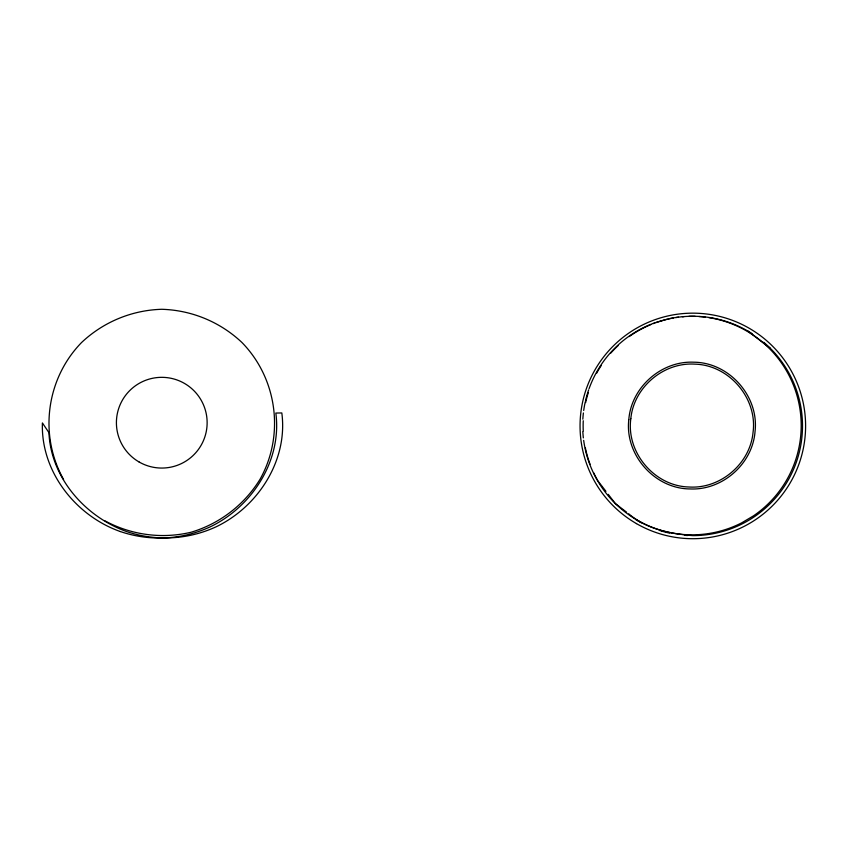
<?xml version="1.0" encoding="UTF-8"?>
<svg xmlns="http://www.w3.org/2000/svg" width="848" height="848" viewBox="0 0 848 848"><rect width="100%" height="100%" fill="white"/><g stroke="black" fill="none" stroke-linecap="round" stroke-linejoin="round"><path stroke-width="1.27" d="M655.97 322.463L666.772 319.314M105.067 520.905C131.408 535.12 162 539.137 191.118 532.237C219.791 523.651 244.266 504.878 259.976 479.396C284.78 435.204 277.349 378.77 241.956 342.507C220.194 321.964 191.69 310.156 161.767 309.287C131.853 310.156 103.35 321.964 81.578 342.507C46.184 378.77 38.754 435.204 63.558 479.396M120.289 531.537C75.398 515.637 40.725 471.435 42.4 422.951L48.94 432.628C50.827 477.583 84.864 516.443 126.278 531.442A120.925 120.914 50.1 0 0 216.335 526.703C258.343 506.5 288.076 460.114 281.822 412.955L275.833 413.05C282.077 460.21 252.354 506.595 210.336 526.788A120.925 120.914 50.1 0 1 120.289 531.526M770.387 348.369L747.671 330.943M626.619 512.213L615.266 503.5L608.281 494.373M628.686 513.793C646.43 528.961 670.121 533.805 692.827 535.618A109.689 109.689 0 0 0 763.688 342.21M605.949 491.331L597.829 480.774A109.689 109.689 0 0 1 593.611 472.707M687.633 535.501A109.689 109.689 0 0 1 685.025 535.342M669.475 533.106A109.689 109.689 0 0 1 659.458 530.424M641.385 522.813A109.689 109.689 0 0 1 635.756 519.601M590.049 464.248A109.689 109.689 0 0 1 585.374 447.998M583.254 431.123A109.689 109.689 0 0 1 583.254 420.746M585.65 402.588A109.689 109.689 0 0 1 588.332 392.56M596.568 373.343A109.689 109.689 0 0 1 601.243 365.562M610.804 353.097A109.689 109.689 0 0 1 618.065 345.677M629.216 336.571A109.689 109.689 0 0 1 650.851 324.593M653.289 323.618A109.689 109.689 0 0 1 673.323 317.989M675.909 317.555A109.689 109.689 0 0 1 678.506 317.184M682.417 316.739A109.689 109.689 0 0 1 752.102 333.646M708.864 317.629A109.265 109.265 0 0 1 753.469 515.86L741.671 522.856A109.265 109.265 0 0 1 614.779 502.949M613.899 502.069A109.265 109.265 0 0 1 583.668 440.356M583.35 437.875A109.265 109.265 0 0 1 582.83 431.653M582.841 419.177A109.265 109.265 0 0 1 583.392 412.965M583.7 410.496A109.265 109.265 0 0 1 585.258 401.888M585.533 400.68A109.265 109.265 0 0 1 588.65 389.889M589.063 388.713A109.265 109.265 0 0 1 654.762 322.823M667.938 318.975A109.265 109.265 0 0 1 683.976 316.601M688.958 316.346A109.265 109.265 0 0 1 695.201 316.357M698.943 316.537A109.265 109.265 0 0 1 705.154 317.11M628.803 419.696C624.679 454.825 654.667 488.734 690.028 488.946C722.432 490.526 752.653 463.803 755.049 431.452C759.172 396.323 729.185 362.414 693.823 362.202C661.419 360.623 631.198 387.345 628.803 419.696M630.817 418.668C626.142 452.652 654.571 486.116 688.873 486.996C720.27 489.158 750.088 463.814 753.035 432.48C757.709 398.496 729.28 365.032 694.989 364.152C663.581 361.99 633.763 387.335 630.817 418.668M139.093 461.98A45.357 45.357 0 0 0 207.135 422.696A45.357 45.357 0 0 0 139.093 383.413A45.357 45.357 0 0 0 139.093 461.98M636.435 523.598A112.773 112.773 0 0 0 805.6 425.929A112.773 112.773 0 0 0 636.435 328.271A112.773 112.773 0 0 0 636.435 523.598"/></g></svg>
